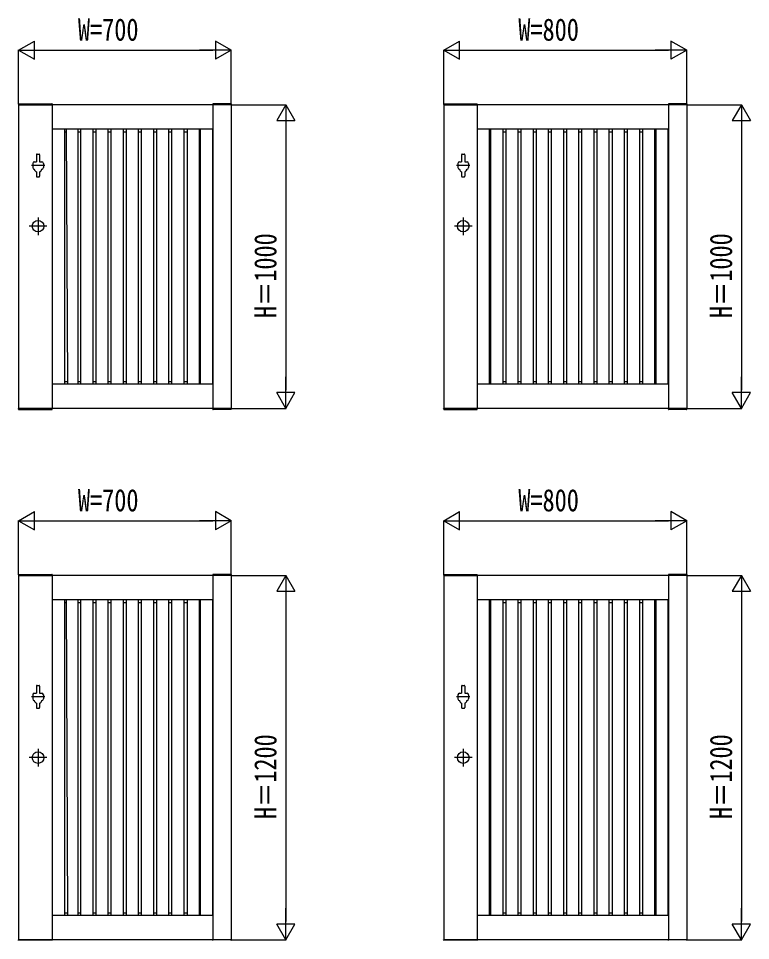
# Model space of a CAD drawing. Units: millimetres, scale not verified. Extents: x -8410 to 8410, y -5940 to 5940.
# Drawn here: x -518 to 1893, y -3319 to -282 of the extents above; entities that cross this region are included whole.
import ezdxf
from ezdxf.enums import TextEntityAlignment as Align

# ---------------------------------------------------------------- set-up
doc = ezdxf.new("R2010")
doc.units = ezdxf.units.MM
doc.header["$LTSCALE"] = 30
doc.layers.add('0-2_YKK_A1', color=4, linetype='Continuous')
doc.layers.add('0-3_YKK_D', color=6, linetype='Continuous')
doc.styles.add('ＭＳ ゴシック', font='')
doc.styles.get('ＭＳ ゴシック').set_extended_font_data('MS Gothic')

msp = doc.modelspace()

# ---------------------------------------------------------------- linework, layer by layer
at = {"layer": '0-2_YKK_A1'}
for p, q in [((-517.44, -563.99), (-517.57, -566.54)), ((-517.57, -566.54), (-406.57, -566.54)), ((-517.07, -566.54), (-517.07, -1566.54)), ((182.93, -566.54), (-517.07, -566.54)), ((-516.44, -563.04), (-407.71, -563.04)), ((-407.07, -566.54), (-407.07, -1566.54)), ((-406.71, -563.99), (-406.57, -566.54)), ((122.56, -563.99), (122.43, -566.54)), ((183.43, -566.54), (122.43, -566.54)), ((122.93, -566.54), (122.93, -1566.54)), ((182.29, -563.04), (123.56, -563.04)), ((182.93, -566.54), (182.93, -1566.54)), ((183.29, -563.99), (183.43, -566.54)), ((882.56, -563.99), (882.43, -566.54)), ((882.43, -566.54), (993.43, -566.54)), ((882.93, -566.54), (882.93, -1566.54)), ((1682.93, -566.54), (882.93, -566.54)), ((883.56, -563.04), (992.29, -563.04)), ((992.93, -566.54), (992.93, -1566.54)), ((993.29, -563.99), (993.43, -566.54)), ((1622.56, -563.99), (1622.43, -566.54)), ((1683.43, -566.54), (1622.43, -566.54)), ((1622.93, -566.54), (1622.93, -1566.54)), ((1682.29, -563.04), (1623.56, -563.04)), ((1682.93, -566.54), (1682.93, -1566.54)), ((1683.29, -563.99), (1683.43, -566.54)), ((122.93, -646.54), (-407.07, -646.54)), ((-407.07, -655.64), (-406.27, -655.64)), ((-406.27, -646.54), (-406.27, -1486.54)), ((-366.27, -646.54), (-366.27, -1486.54)), ((-366.27, -655.64), (-360.9, -655.64)), ((-360.95, -646.54), (-356.37, -1486.54)), ((-322.07, -646.54), (-322.07, -1486.54)), ((-322.07, -655.64), (-312.07, -655.64)), ((-312.07, -1486.54), (-312.07, -646.54)), ((-272.07, -1486.54), (-272.07, -646.54)), ((-272.07, -655.64), (-262.07, -655.64)), ((-262.07, -1486.54), (-262.07, -646.54)), ((-222.07, -1486.54), (-222.07, -646.54)), ((-222.07, -655.64), (-212.07, -655.64)), ((-212.07, -1486.54), (-212.07, -646.54)), ((-172.07, -1486.54), (-172.07, -646.54)), ((-172.07, -655.64), (-162.07, -655.64)), ((-162.07, -1486.54), (-162.07, -646.54)), ((-122.07, -1486.54), (-122.07, -646.54)), ((-122.07, -655.64), (-112.07, -655.64)), ((-112.07, -1486.54), (-112.07, -646.54)), ((-72.07, -1486.54), (-72.07, -646.54)), ((-72.07, -655.64), (-62.07, -655.64)), ((-62.07, -1486.54), (-62.07, -646.54)), ((-22.07, -1486.54), (-22.07, -646.54)), ((-22.07, -655.64), (-12.07, -655.64)), ((-12.07, -1486.54), (-12.07, -646.54)), ((27.93, -1486.54), (27.93, -646.54)), ((27.93, -655.64), (37.93, -655.64)), ((37.93, -646.54), (37.93, -1486.54)), ((77.93, -646.54), (77.93, -1486.54)), ((77.93, -655.64), (82.13, -655.64)), ((82.13, -1486.54), (82.13, -646.54)), ((122.13, -1486.54), (122.13, -646.54)), ((122.13, -655.64), (122.93, -655.64)), ((1622.93, -646.54), (992.93, -646.54)), ((992.93, -655.64), (993.73, -655.64)), ((993.73, -1486.54), (993.73, -646.54)), ((1033.73, -1486.54), (1033.73, -646.54)), ((1033.73, -655.64), (1037.93, -655.64)), ((1037.93, -1486.54), (1037.93, -646.54)), ((1077.93, -1486.54), (1077.93, -646.54)), ((1077.93, -655.64), (1087.93, -655.64)), ((1087.93, -1486.54), (1087.93, -646.54)), ((1127.93, -1486.54), (1127.93, -646.54)), ((1127.93, -655.64), (1137.93, -655.64)), ((1137.93, -1486.54), (1137.93, -646.54)), ((1177.93, -1486.54), (1177.93, -646.54)), ((1177.93, -655.64), (1187.93, -655.64)), ((1187.93, -1486.54), (1187.93, -646.54)), ((1227.93, -1486.54), (1227.93, -646.54)), ((1227.93, -655.64), (1237.93, -655.64)), ((1237.93, -1486.54), (1237.93, -646.54)), ((1277.93, -1486.54), (1277.93, -646.54)), ((1277.93, -655.64), (1287.93, -655.64)), ((1287.93, -1486.54), (1287.93, -646.54)), ((1327.93, -1486.54), (1327.93, -646.54)), ((1327.93, -655.64), (1337.93, -655.64)), ((1337.93, -1486.54), (1337.93, -646.54)), ((1377.93, -1486.54), (1377.93, -646.54)), ((1377.93, -655.64), (1387.93, -655.64)), ((1387.93, -1486.54), (1387.93, -646.54)), ((1427.93, -1486.54), (1427.93, -646.54)), ((1427.93, -655.64), (1437.93, -655.64)), ((1437.93, -1486.54), (1437.93, -646.54)), ((1477.93, -1486.54), (1477.93, -646.54)), ((1477.93, -655.64), (1487.93, -655.64)), ((1487.93, -1486.54), (1487.93, -646.54)), ((1527.93, -1486.54), (1527.93, -646.54)), ((1527.93, -655.64), (1537.93, -655.64)), ((1537.93, -1486.54), (1537.93, -646.54)), ((1577.93, -1486.54), (1577.93, -646.54)), ((1577.93, -655.64), (1582.13, -655.64)), ((1582.13, -1486.54), (1582.13, -646.54)), ((1622.13, -1486.54), (1622.13, -646.54)), ((1622.13, -655.64), (1622.93, -655.64)), ((-465.57, -754.54), (-458.32, -754.54)), ((-458.32, -731.04), (-458.32, -754.54)), ((-456.32, -729.04), (-449.82, -729.04)), ((-447.82, -731.04), (-447.82, -754.54)), ((-447.82, -754.54), (-440.57, -754.54)), ((934.43, -754.54), (941.68, -754.54)), ((941.68, -731.04), (941.68, -754.54)), ((943.68, -729.04), (950.18, -729.04)), ((952.18, -731.04), (952.18, -754.54)), ((952.18, -754.54), (959.43, -754.54)), ((-431.07, -766.54), (-475.08, -766.54)), ((-470.57, -759.54), (-470.57, -773.54)), ((-458.32, -787.38), (-458.32, -802.04)), ((-447.82, -787.38), (-447.82, -802.04)), ((-435.57, -759.54), (-435.57, -773.54)), ((968.93, -766.54), (924.92, -766.54)), ((929.43, -759.54), (929.43, -773.54)), ((941.68, -787.38), (941.68, -802.04)), ((952.18, -787.38), (952.18, -802.04)), ((964.43, -759.54), (964.43, -773.54)), ((-456.32, -804.04), (-449.82, -804.04)), ((943.68, -804.04), (950.18, -804.04)), ((-453.07, -937.54), (-453.07, -995.54)), ((946.93, -937.54), (946.93, -995.54)), ((-424.07, -966.54), (-482.07, -966.54)), ((975.93, -966.54), (917.93, -966.54)), ((-407.07, -1478.04), (-406.27, -1478.04)), ((122.93, -1486.54), (-407.07, -1486.54)), ((-366.27, -1478.04), (-356.42, -1478.04)), ((-322.07, -1478.04), (-312.07, -1478.04)), ((-272.07, -1478.04), (-262.07, -1478.04)), ((-222.07, -1478.04), (-212.07, -1478.04)), ((-172.07, -1478.04), (-162.07, -1478.04)), ((-122.07, -1478.04), (-112.07, -1478.04)), ((-72.07, -1478.04), (-62.07, -1478.04)), ((-22.07, -1478.04), (-12.07, -1478.04)), ((27.93, -1478.04), (37.93, -1478.04)), ((77.93, -1478.04), (82.13, -1478.04)), ((122.13, -1478.04), (122.93, -1478.04)), ((992.93, -1478.04), (993.73, -1478.04)), ((1622.93, -1486.54), (992.93, -1486.54)), ((1033.73, -1478.04), (1037.93, -1478.04)), ((1077.93, -1478.04), (1087.93, -1478.04)), ((1127.93, -1478.04), (1137.93, -1478.04)), ((1177.93, -1478.04), (1187.93, -1478.04)), ((1227.93, -1478.04), (1237.93, -1478.04)), ((1277.93, -1478.04), (1287.93, -1478.04)), ((1327.93, -1478.04), (1337.93, -1478.04)), ((1377.93, -1478.04), (1387.93, -1478.04)), ((1427.93, -1478.04), (1437.93, -1478.04)), ((1477.93, -1478.04), (1487.93, -1478.04)), ((1527.93, -1478.04), (1537.93, -1478.04)), ((1577.93, -1478.04), (1582.13, -1478.04)), ((1622.13, -1478.04), (1622.93, -1478.04)), ((-517.57, -1566.54), (-406.57, -1566.54)), ((-517.44, -1569.09), (-517.57, -1566.54)), ((182.93, -1566.54), (-517.07, -1566.54)), ((-516.44, -1570.04), (-407.71, -1570.04)), ((-406.71, -1569.09), (-406.57, -1566.54)), ((183.43, -1566.54), (122.43, -1566.54)), ((122.56, -1569.09), (122.43, -1566.54)), ((182.29, -1570.04), (123.56, -1570.04)), ((183.29, -1569.09), (183.43, -1566.54)), ((882.43, -1566.54), (993.43, -1566.54)), ((882.56, -1569.09), (882.43, -1566.54)), ((1682.93, -1566.54), (882.93, -1566.54)), ((883.56, -1570.04), (992.29, -1570.04)), ((993.29, -1569.09), (993.43, -1566.54)), ((1683.43, -1566.54), (1622.43, -1566.54)), ((1622.56, -1569.09), (1622.43, -1566.54)), ((1682.29, -1570.04), (1623.56, -1570.04)), ((1683.29, -1569.09), (1683.43, -1566.54)), ((-517.44, -2113.99), (-517.57, -2116.54)), ((-517.57, -2116.54), (-406.57, -2116.54)), ((-517.07, -2116.54), (-517.07, -3316.54)), ((182.93, -2116.54), (-517.07, -2116.54)), ((-516.44, -2113.04), (-407.71, -2113.04)), ((-407.07, -2116.54), (-407.07, -3316.54)), ((-406.71, -2113.99), (-406.57, -2116.54)), ((122.56, -2113.99), (122.43, -2116.54)), ((183.43, -2116.54), (122.43, -2116.54)), ((122.93, -2116.54), (122.93, -3316.54)), ((182.29, -2113.04), (123.56, -2113.04)), ((182.93, -2116.54), (182.93, -3316.54)), ((183.29, -2113.99), (183.43, -2116.54)), ((882.56, -2113.99), (882.43, -2116.54)), ((882.43, -2116.54), (993.43, -2116.54)), ((882.93, -2116.54), (882.93, -3316.54)), ((1682.93, -2116.54), (882.93, -2116.54)), ((883.56, -2113.04), (992.29, -2113.04)), ((992.93, -2116.54), (992.93, -3316.54)), ((993.29, -2113.99), (993.43, -2116.54)), ((1622.56, -2113.99), (1622.43, -2116.54)), ((1683.43, -2116.54), (1622.43, -2116.54)), ((1622.93, -2116.54), (1622.93, -3316.54)), ((1682.29, -2113.04), (1623.56, -2113.04)), ((1682.93, -2116.54), (1682.93, -3316.54)), ((1683.29, -2113.99), (1683.43, -2116.54)), ((122.93, -2196.54), (-407.07, -2196.54)), ((-407.07, -2205.64), (-406.27, -2205.64)), ((-406.27, -2196.54), (-406.27, -3236.54)), ((-366.27, -2196.54), (-366.27, -3236.54)), ((-366.27, -2205.64), (-360.91, -2205.64)), ((-360.95, -2196.54), (-356.37, -3236.54)), ((-322.07, -2196.54), (-322.07, -3236.54)), ((-322.07, -2205.64), (-312.07, -2205.64)), ((-312.07, -3236.54), (-312.07, -2196.54)), ((-272.07, -3236.54), (-272.07, -2196.54)), ((-272.07, -2205.64), (-262.07, -2205.64)), ((-262.07, -3236.54), (-262.07, -2196.54)), ((-222.07, -3236.54), (-222.07, -2196.54)), ((-222.07, -2205.64), (-212.07, -2205.64)), ((-212.07, -3236.54), (-212.07, -2196.54)), ((-172.07, -3236.54), (-172.07, -2196.54)), ((-172.07, -2205.64), (-162.07, -2205.64)), ((-162.07, -3236.54), (-162.07, -2196.54)), ((-122.07, -3236.54), (-122.07, -2196.54)), ((-122.07, -2205.64), (-112.07, -2205.64)), ((-112.07, -3236.54), (-112.07, -2196.54)), ((-72.07, -3236.54), (-72.07, -2196.54)), ((-72.07, -2205.64), (-62.07, -2205.64)), ((-62.07, -3236.54), (-62.07, -2196.54)), ((-22.07, -3236.54), (-22.07, -2196.54)), ((-22.07, -2205.64), (-12.07, -2205.64)), ((-12.07, -3236.54), (-12.07, -2196.54)), ((27.93, -3236.54), (27.93, -2196.54)), ((27.93, -2205.64), (37.93, -2205.64)), ((37.93, -2196.54), (37.93, -3236.54)), ((77.93, -2196.54), (77.93, -3236.54)), ((77.93, -2205.64), (82.13, -2205.64)), ((82.13, -3236.54), (82.13, -2196.54)), ((122.13, -3236.54), (122.13, -2196.54)), ((122.13, -2205.64), (122.93, -2205.64)), ((1622.93, -2196.54), (992.93, -2196.54)), ((992.93, -2205.64), (993.73, -2205.64)), ((993.73, -3236.54), (993.73, -2196.54)), ((1033.73, -3236.54), (1033.73, -2196.54)), ((1033.73, -2205.64), (1037.93, -2205.64)), ((1037.93, -3236.54), (1037.93, -2196.54)), ((1077.93, -3236.54), (1077.93, -2196.54)), ((1077.93, -2205.64), (1087.93, -2205.64)), ((1087.93, -3236.54), (1087.93, -2196.54)), ((1127.93, -3236.54), (1127.93, -2196.54)), ((1127.93, -2205.64), (1137.93, -2205.64)), ((1137.93, -3236.54), (1137.93, -2196.54)), ((1177.93, -3236.54), (1177.93, -2196.54)), ((1177.93, -2205.64), (1187.93, -2205.64)), ((1187.93, -3236.54), (1187.93, -2196.54)), ((1227.93, -3236.54), (1227.93, -2196.54)), ((1227.93, -2205.64), (1237.93, -2205.64)), ((1237.93, -3236.54), (1237.93, -2196.54)), ((1277.93, -3236.54), (1277.93, -2196.54)), ((1277.93, -2205.64), (1287.93, -2205.64)), ((1287.93, -3236.54), (1287.93, -2196.54)), ((1327.93, -3236.54), (1327.93, -2196.54)), ((1327.93, -2205.64), (1337.93, -2205.64)), ((1337.93, -3236.54), (1337.93, -2196.54)), ((1377.93, -3236.54), (1377.93, -2196.54)), ((1377.93, -2205.64), (1387.93, -2205.64)), ((1387.93, -3236.54), (1387.93, -2196.54)), ((1427.93, -3236.54), (1427.93, -2196.54)), ((1427.93, -2205.64), (1437.93, -2205.64)), ((1437.93, -3236.54), (1437.93, -2196.54)), ((1477.93, -3236.54), (1477.93, -2196.54)), ((1477.93, -2205.64), (1487.93, -2205.64)), ((1487.93, -3236.54), (1487.93, -2196.54)), ((1527.93, -3236.54), (1527.93, -2196.54)), ((1527.93, -2205.64), (1537.93, -2205.64)), ((1537.93, -3236.54), (1537.93, -2196.54)), ((1577.93, -3236.54), (1577.93, -2196.54)), ((1577.93, -2205.64), (1582.13, -2205.64)), ((1582.13, -3236.54), (1582.13, -2196.54)), ((1622.13, -3236.54), (1622.13, -2196.54)), ((1622.13, -2205.64), (1622.93, -2205.64)), ((-458.32, -2481.04), (-458.32, -2504.54)), ((-456.32, -2479.04), (-449.82, -2479.04)), ((-447.82, -2481.04), (-447.82, -2504.54)), ((941.68, -2481.04), (941.68, -2504.54)), ((943.68, -2479.04), (950.18, -2479.04)), ((952.18, -2481.04), (952.18, -2504.54)), ((-431.07, -2516.54), (-475.08, -2516.54)), ((-470.57, -2509.54), (-470.57, -2523.54)), ((-465.57, -2504.54), (-458.32, -2504.54)), ((-447.82, -2504.54), (-440.57, -2504.54)), ((-435.57, -2509.54), (-435.57, -2523.54)), ((968.93, -2516.54), (924.92, -2516.54)), ((929.43, -2509.54), (929.43, -2523.54)), ((934.43, -2504.54), (941.68, -2504.54)), ((952.18, -2504.54), (959.43, -2504.54)), ((964.43, -2509.54), (964.43, -2523.54)), ((-458.32, -2537.38), (-458.32, -2552.04)), ((-447.82, -2537.38), (-447.82, -2552.04)), ((941.68, -2537.38), (941.68, -2552.04)), ((952.18, -2537.38), (952.18, -2552.04)), ((-456.32, -2554.04), (-449.82, -2554.04)), ((943.68, -2554.04), (950.18, -2554.04)), ((-453.07, -2687.54), (-453.07, -2745.54)), ((946.93, -2687.54), (946.93, -2745.54)), ((-424.07, -2716.54), (-482.07, -2716.54)), ((975.93, -2716.54), (917.93, -2716.54)), ((-407.07, -3228.04), (-406.27, -3228.04)), ((122.93, -3236.54), (-407.07, -3236.54)), ((-366.27, -3228.04), (-356.41, -3228.04)), ((-322.07, -3228.04), (-312.07, -3228.04)), ((-272.07, -3228.04), (-262.07, -3228.04)), ((-222.07, -3228.04), (-212.07, -3228.04)), ((-172.07, -3228.04), (-162.07, -3228.04)), ((-122.07, -3228.04), (-112.07, -3228.04)), ((-72.07, -3228.04), (-62.07, -3228.04)), ((-22.07, -3228.04), (-12.07, -3228.04)), ((27.93, -3228.04), (37.93, -3228.04)), ((77.93, -3228.04), (82.13, -3228.04)), ((122.13, -3228.04), (122.93, -3228.04)), ((992.93, -3228.04), (993.73, -3228.04)), ((1622.93, -3236.54), (992.93, -3236.54)), ((1033.73, -3228.04), (1037.93, -3228.04)), ((1077.93, -3228.04), (1087.93, -3228.04)), ((1127.93, -3228.04), (1137.93, -3228.04)), ((1177.93, -3228.04), (1187.93, -3228.04)), ((1227.93, -3228.04), (1237.93, -3228.04)), ((1277.93, -3228.04), (1287.93, -3228.04)), ((1327.93, -3228.04), (1337.93, -3228.04)), ((1377.93, -3228.04), (1387.93, -3228.04)), ((1427.93, -3228.04), (1437.93, -3228.04)), ((1477.93, -3228.04), (1487.93, -3228.04)), ((1527.93, -3228.04), (1537.93, -3228.04)), ((1577.93, -3228.04), (1582.13, -3228.04)), ((1622.13, -3228.04), (1622.93, -3228.04)), ((-517.57, -3316.54), (-406.57, -3316.54)), ((-517.44, -3319.09), (-517.57, -3316.54)), ((182.93, -3316.54), (-517.07, -3316.54)), ((-406.71, -3319.09), (-406.57, -3316.54)), ((183.43, -3316.54), (122.43, -3316.54)), ((122.56, -3319.09), (122.43, -3316.54)), ((183.29, -3319.09), (183.43, -3316.54)), ((882.43, -3316.54), (993.43, -3316.54)), ((882.56, -3319.09), (882.43, -3316.54)), ((1682.93, -3316.54), (882.93, -3316.54)), ((993.29, -3319.09), (993.43, -3316.54)), ((1683.43, -3316.54), (1622.43, -3316.54)), ((1622.56, -3319.09), (1622.43, -3316.54)), ((1683.29, -3319.09), (1683.43, -3316.54))]:
    msp.add_line(p, q, dxfattribs=at)
for centre in [(-453.07, -966.54), (946.93, -966.54), (-453.07, -2716.54), (946.93, -2716.54)]:
    msp.add_circle(centre, 19, dxfattribs=at)
for centre, radius, start, end in [((-516.44, -564.04), 1, 90, 177), ((-407.71, -564.04), 1, 3, 90), ((123.56, -564.04), 1, 90, 177), ((182.29, -564.04), 1, 3, 90), ((883.56, -564.04), 1, 90, 177), ((992.29, -564.04), 1, 3, 90), ((1623.56, -564.04), 1, 90, 177), ((1682.29, -564.04), 1, 3, 90), ((-465.57, -759.54), 5, 90, 180), ((-456.32, -731.04), 2, 90, 180), ((-449.82, -731.04), 2, 0, 90), ((-440.57, -759.54), 5, 0, 90), ((934.43, -759.54), 5, 90, 180), ((943.68, -731.04), 2, 90, 180), ((950.18, -731.04), 2, 0, 90), ((959.43, -759.54), 5, 0, 90), ((-465.57, -773.54), 5, 180, 270), ((-453.07, -776.1), 12.5, 191.55262, 245.16541), ((-453.07, -776.04), 12.5, 294.83459, 348.44738), ((-453.07, -776.1), 12.5, 294.83459, 348.44738), ((-440.57, -773.54), 5, 270, 0), ((934.43, -773.54), 5, 180, 270), ((946.93, -776.1), 12.5, 191.55262, 245.16541), ((946.93, -776.04), 12.5, 294.83459, 348.44738), ((946.93, -776.1), 12.5, 294.83459, 348.44738), ((959.43, -773.54), 5, 270, 0), ((-456.32, -802.04), 2, 180, 270), ((-449.82, -802.04), 2, 270, 0), ((943.68, -802.04), 2, 180, 270), ((950.18, -802.04), 2, 270, 0), ((-516.44, -1569.04), 1, 183, 270), ((-407.71, -1569.04), 1, 270, 357), ((123.56, -1569.04), 1, 183, 270), ((182.29, -1569.04), 1, 270, 357), ((883.56, -1569.04), 1, 183, 270), ((992.29, -1569.04), 1, 270, 357), ((1623.56, -1569.04), 1, 183, 270), ((1682.29, -1569.04), 1, 270, 357), ((-516.44, -2114.04), 1, 90, 177), ((-407.71, -2114.04), 1, 3, 90), ((123.56, -2114.04), 1, 90, 177), ((182.29, -2114.04), 1, 3, 90), ((883.56, -2114.04), 1, 90, 177), ((992.29, -2114.04), 1, 3, 90), ((1623.56, -2114.04), 1, 90, 177), ((1682.29, -2114.04), 1, 3, 90), ((-456.32, -2481.04), 2, 90, 180), ((-449.82, -2481.04), 2, 0, 90), ((943.68, -2481.04), 2, 90, 180), ((950.18, -2481.04), 2, 0, 90), ((-465.57, -2509.54), 5, 90, 180), ((-440.57, -2509.54), 5, 0, 90), ((934.43, -2509.54), 5, 90, 180), ((959.43, -2509.54), 5, 0, 90), ((-465.57, -2523.54), 5, 180, 270), ((-453.07, -2526.1), 12.5, 191.55262, 245.16541), ((-453.07, -2526.04), 12.5, 294.83459, 348.44738), ((-453.07, -2526.1), 12.5, 294.83459, 348.44738), ((-440.57, -2523.54), 5, 270, 0), ((934.43, -2523.54), 5, 180, 270), ((946.93, -2526.1), 12.5, 191.55262, 245.16541), ((946.93, -2526.04), 12.5, 294.83459, 348.44738), ((946.93, -2526.1), 12.5, 294.83459, 348.44738), ((959.43, -2523.54), 5, 270, 0), ((-456.32, -2552.04), 2, 180, 270), ((-449.82, -2552.04), 2, 270, 0), ((943.68, -2552.04), 2, 180, 270), ((950.18, -2552.04), 2, 270, 0)]:
    msp.add_arc(centre, radius, start, end, dxfattribs=at)
at = {"layer": '0-3_YKK_D'}
for p, q in [((-517.07, -386.54), (-465.11, -356.54)), ((-465.11, -416.54), (-465.11, -356.54)), ((182.93, -386.54), (130.96, -356.54)), ((130.96, -356.54), (130.96, -416.54)), ((882.93, -386.54), (934.89, -356.54)), ((934.89, -416.54), (934.89, -356.54)), ((1682.93, -386.54), (1630.96, -356.54)), ((1630.96, -356.54), (1630.96, -416.54)), ((-517.07, -564.54), (-517.07, -385.54)), ((-517.07, -386.54), (-465.11, -416.54)), ((-517.07, -386.54), (-413.15, -386.54)), ((-457.07, -386.54), (122.93, -386.54)), ((182.93, -386.54), (79, -386.54)), ((182.93, -386.54), (130.96, -416.54)), ((182.93, -564.54), (182.93, -385.54)), ((882.93, -564.54), (882.93, -385.54)), ((882.93, -386.54), (934.89, -416.54)), ((882.93, -386.54), (986.85, -386.54)), ((942.93, -386.54), (1622.93, -386.54)), ((1682.93, -386.54), (1579, -386.54)), ((1682.93, -386.54), (1630.96, -416.54)), ((1682.93, -564.54), (1682.93, -385.54)), ((184.93, -566.54), (363.93, -566.54)), ((362.93, -566.54), (332.93, -618.5)), ((362.93, -566.54), (392.93, -618.5)), ((362.93, -566.54), (362.93, -670.46)), ((1684.93, -566.54), (1863.93, -566.54)), ((1862.93, -566.54), (1832.93, -618.5)), ((1862.93, -566.54), (1892.93, -618.5)), ((1862.93, -566.54), (1862.93, -670.46)), ((332.93, -618.5), (392.93, -618.5)), ((362.93, -626.54), (362.93, -1506.54)), ((1832.93, -618.5), (1892.93, -618.5)), ((1862.93, -626.54), (1862.93, -1506.54)), ((362.93, -1566.54), (362.93, -1462.62)), ((1862.93, -1566.54), (1862.93, -1462.62)), ((362.93, -1566.54), (332.93, -1514.58)), ((392.93, -1514.58), (332.93, -1514.58)), ((362.93, -1566.54), (392.93, -1514.58)), ((1862.93, -1566.54), (1832.93, -1514.58)), ((1892.93, -1514.58), (1832.93, -1514.58)), ((1862.93, -1566.54), (1892.93, -1514.58)), ((184.93, -1566.54), (363.93, -1566.54)), ((1684.93, -1566.54), (1863.93, -1566.54)), ((-517.07, -1936.54), (-465.11, -1906.54)), ((-465.11, -1966.54), (-465.11, -1906.54)), ((182.93, -1936.54), (130.96, -1906.54)), ((130.96, -1906.54), (130.96, -1966.54)), ((882.93, -1936.54), (934.89, -1906.54)), ((934.89, -1966.54), (934.89, -1906.54)), ((1682.93, -1936.54), (1630.96, -1906.54)), ((1630.96, -1906.54), (1630.96, -1966.54)), ((-517.07, -2114.54), (-517.07, -1935.54)), ((-517.07, -1936.54), (-465.11, -1966.54)), ((-517.07, -1936.54), (-413.15, -1936.54)), ((-457.07, -1936.54), (122.93, -1936.54)), ((182.93, -1936.54), (79, -1936.54)), ((182.93, -1936.54), (130.96, -1966.54)), ((182.93, -2114.54), (182.93, -1935.54)), ((882.93, -2114.54), (882.93, -1935.54)), ((882.93, -1936.54), (934.89, -1966.54)), ((882.93, -1936.54), (986.85, -1936.54)), ((942.93, -1936.54), (1622.93, -1936.54)), ((1682.93, -1936.54), (1579, -1936.54)), ((1682.93, -1936.54), (1630.96, -1966.54)), ((1682.93, -2114.54), (1682.93, -1935.54)), ((184.93, -2116.54), (363.93, -2116.54)), ((362.93, -2116.54), (332.93, -2168.5)), ((362.93, -2116.54), (392.93, -2168.5)), ((362.93, -2116.54), (362.93, -2220.46)), ((1684.93, -2116.54), (1863.93, -2116.54)), ((1862.93, -2116.54), (1832.93, -2168.5)), ((1862.93, -2116.54), (1892.93, -2168.5)), ((1862.93, -2116.54), (1862.93, -2220.46)), ((332.93, -2168.5), (392.93, -2168.5)), ((362.93, -2176.54), (362.93, -3256.54)), ((1832.93, -2168.5), (1892.93, -2168.5)), ((1862.93, -2176.54), (1862.93, -3256.54)), ((362.93, -3316.54), (362.93, -3212.62)), ((1862.93, -3316.54), (1862.93, -3212.62)), ((362.93, -3316.54), (332.93, -3264.58)), ((392.93, -3264.58), (332.93, -3264.58)), ((362.93, -3316.54), (392.93, -3264.58)), ((1862.93, -3316.54), (1832.93, -3264.58)), ((1892.93, -3264.58), (1832.93, -3264.58)), ((1862.93, -3316.54), (1892.93, -3264.58)), ((184.93, -3316.54), (363.93, -3316.54)), ((1684.93, -3316.54), (1863.93, -3316.54))]:
    msp.add_line(p, q, dxfattribs=at)

# ---------------------------------------------------------------- texts
at = {"layer": '0-3_YKK_D', "style": 'ＭＳ ゴシック', "width": 0.8}
for s, p in [('W=700', (-321.74, -377.54)), ('W=800', (1128.26, -377.54)), ('W=700', (-321.74, -1927.54)), ('W=800', (1128.26, -1927.54))]:
    msp.add_text(s, height=73.31, dxfattribs=at).set_placement(p, align=Align.BOTTOM_LEFT)
for s, p in [('H＝1000', (353.93, -1269.21)), ('H＝1000', (1853.93, -1269.21)), ('H＝1200', (353.93, -2919.21)), ('H＝1200', (1853.93, -2919.21))]:
    msp.add_text(s, height=73.31, rotation=90, dxfattribs=at).set_placement(p, align=Align.BOTTOM_LEFT)

doc.saveas('drawing.dxf')
